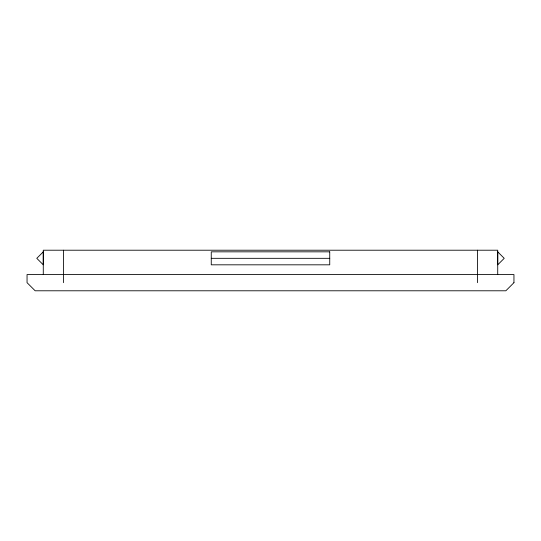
<?xml version="1.0" encoding="UTF-8"?>
<svg xmlns="http://www.w3.org/2000/svg" width="541" height="541" viewBox="0 0 541 541"><rect width="100%" height="100%" fill="white"/><g stroke="black" fill="none" stroke-linecap="round" stroke-linejoin="round"><path stroke-width="0.81" d="M211.26 258.327L329.74 258.327M497.72 274.558L497.72 250.213L43.28 250.213L43.28 274.564M477.433 250.213L477.433 282.673M63.568 250.213L63.568 282.673M43.28 251.835L43.28 264.82L36.788 258.327L43.28 251.835M497.72 251.835L497.72 264.82L504.212 258.327L497.72 251.835M513.95 282.673L505.835 290.788L35.165 290.788L27.05 282.673L27.05 274.558L513.95 274.558L513.95 282.673M329.74 251.835L211.26 251.835L211.26 264.82L329.74 264.82L329.74 251.835"/></g></svg>
